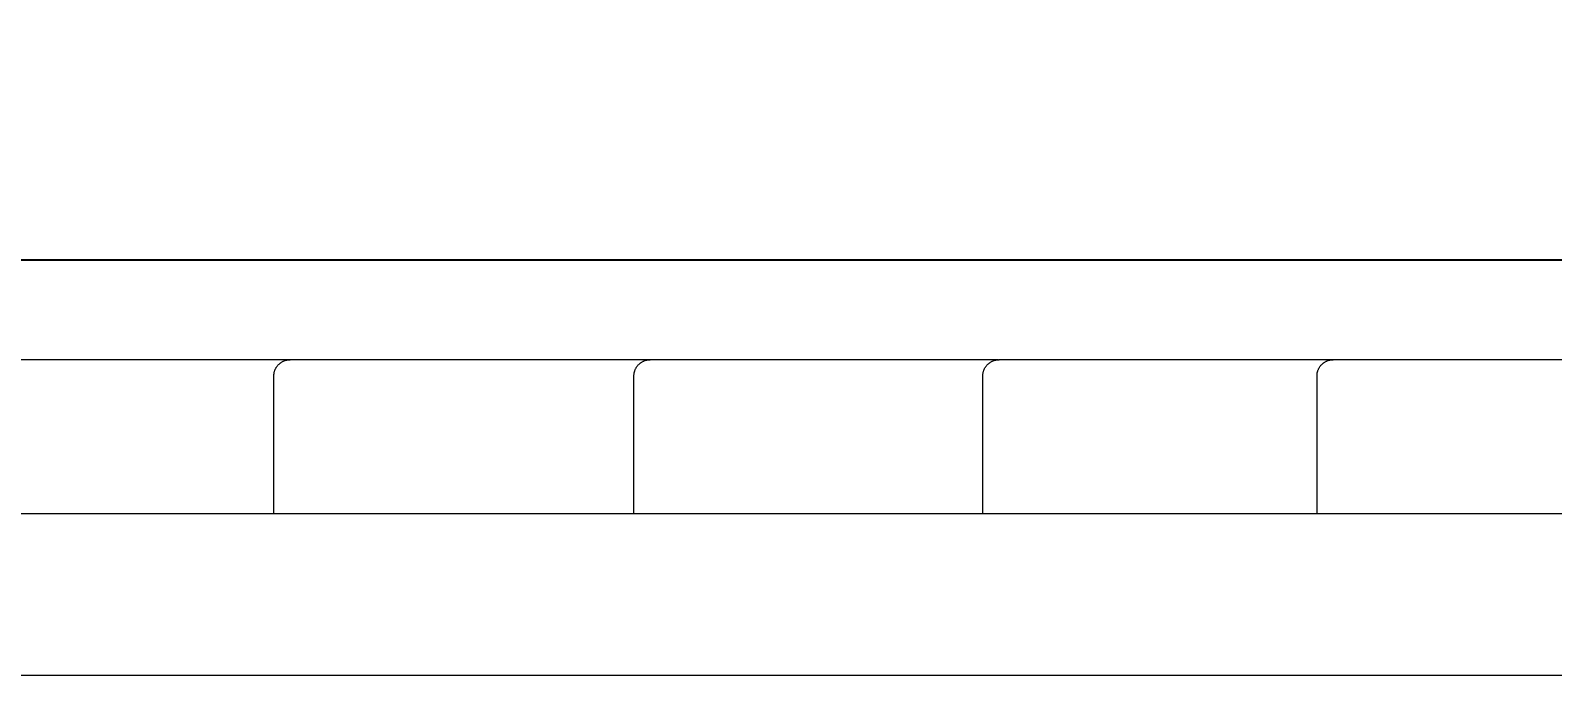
# Model space of a CAD drawing. Header units: millimetres. Extents: x -111 to 4919, y -143 to 3304.
# Drawn here: x 1230.9 to 1606.7, y 3144.6 to 3303.9 of the extents above; entities that cross this region are included whole.
import ezdxf

# ---------------------------------------------------------------- set-up
doc = ezdxf.new("R2010")
doc.units = ezdxf.units.MM
doc.layers.add('ZANO_R', color=7, linetype='Continuous', lineweight=0)
doc.layers.add('ZANO_W', color=1, linetype='Continuous', lineweight=0)
doc.styles.add('Arial', font='arial.ttf')
doc.styles.get("Standard").update_dxf_attribs({"font": 'ARIALUNI.TTF'})
doc.dimstyles.new('pl i ang', dxfattribs={"dimtxt": 50, "dimasz": 50, "dimexe": 1.25, "dimexo": 0.625, "dimgap": 10, "dimtad": 1, "dimtoh": 1, "dimtxsty": 'Standard', "dimcen": 2.5, "dimclrd": 1, "dimclre": 1, "dimclrt": 1, "dimadec": 0, "dimazin": 0, "dimtfac": 1, "dimtmove": 0, "dimatfit": 3, "dimfxl": 1, "dimarcsym": 1})

# ---------------------------------------------------------------- blocks, each defined once
blk = doc.blocks.new('*D396')
at = {"layer": 'ZANO_W', "color": 1, "lineweight": -2}
for p, q in [((130.84, 3228.59), (130.84, 3257.24)), ((2076.22, 3229.13), (2076.22, 3257.24)), ((170.84, 3247.24), (2036.22, 3247.24))]:
    blk.add_line(p, q, dxfattribs=at)
at = {"layer": 'ZANO_W', "color": 1}
for points in [[(170.84, 3253.9), (170.84, 3240.57), (130.84, 3247.24)], [(2036.22, 3240.57), (2036.22, 3253.9), (2076.22, 3247.24)]]:
    blk.add_solid(points, dxfattribs=at)
at = {"layer": 'ZANO_W', "color": 1, "insert": (1103.53, 3277.66), "char_height": 40, "attachment_point": 5, "style": 'Arial'}
blk.add_mtext('1945', dxfattribs=at)

msp = doc.modelspace()

# ---------------------------------------------------------------- linework, layer by layer
at = {"layer": 'ZANO_R'}
for p, q in [((1277.68, 3222.59), (1204.16, 3222.59)), ((1294.97, 3222.59), (1277.68, 3222.59)), ((1291.62, 3220.78), (1291.7, 3220.9)), ((1291.7, 3220.9), (1291.78, 3221.01)), ((1291.78, 3221.01), (1291.86, 3221.11)), ((1291.86, 3221.11), (1291.95, 3221.22)), ((1291.95, 3221.22), (1292.04, 3221.32)), ((1292.04, 3221.32), (1292.14, 3221.42)), ((1292.14, 3221.42), (1292.24, 3221.51)), ((1292.24, 3221.51), (1292.34, 3221.6)), ((1292.34, 3221.6), (1292.44, 3221.69)), ((1292.44, 3221.69), (1292.55, 3221.78)), ((1292.55, 3221.78), (1292.66, 3221.86)), ((1292.66, 3221.86), (1292.77, 3221.93)), ((1292.77, 3221.93), (1292.89, 3222.01)), ((1292.89, 3222.01), (1293.01, 3222.08)), ((1293.01, 3222.08), (1293.13, 3222.14)), ((1293.13, 3222.14), (1293.25, 3222.2)), ((1293.25, 3222.2), (1293.37, 3222.26)), ((1293.37, 3222.26), (1293.5, 3222.31)), ((1293.5, 3222.31), (1293.63, 3222.36)), ((1293.63, 3222.36), (1293.76, 3222.4)), ((1293.76, 3222.4), (1293.89, 3222.44)), ((1293.89, 3222.44), (1294.02, 3222.48)), ((1294.02, 3222.48), (1294.15, 3222.51)), ((1294.15, 3222.51), (1294.29, 3222.53)), ((1294.29, 3222.53), (1294.42, 3222.55)), ((1294.42, 3222.55), (1294.56, 3222.57)), ((1294.56, 3222.57), (1294.69, 3222.58)), ((1294.69, 3222.58), (1294.83, 3222.59)), ((1294.83, 3222.59), (1294.97, 3222.59)), ((1367.02, 3222.59), (1294.97, 3222.59)), ((1383.78, 3222.59), (1367.02, 3222.59)), ((1380.53, 3220.78), (1380.61, 3220.9)), ((1380.61, 3220.9), (1380.69, 3221.01)), ((1380.69, 3221.01), (1380.78, 3221.11)), ((1380.78, 3221.11), (1380.86, 3221.22)), ((1380.86, 3221.22), (1380.95, 3221.32)), ((1380.95, 3221.32), (1381.05, 3221.42)), ((1381.05, 3221.42), (1381.15, 3221.51)), ((1381.15, 3221.51), (1381.25, 3221.6)), ((1381.25, 3221.6), (1381.35, 3221.69)), ((1381.35, 3221.69), (1381.46, 3221.78)), ((1381.46, 3221.78), (1381.57, 3221.86)), ((1381.57, 3221.86), (1381.68, 3221.93)), ((1381.68, 3221.93), (1381.8, 3222.01)), ((1381.8, 3222.01), (1381.92, 3222.08)), ((1381.92, 3222.08), (1382.04, 3222.14)), ((1382.04, 3222.14), (1382.16, 3222.2)), ((1382.16, 3222.2), (1382.28, 3222.26)), ((1382.28, 3222.26), (1382.41, 3222.31)), ((1382.41, 3222.31), (1382.54, 3222.36)), ((1382.54, 3222.36), (1382.67, 3222.4)), ((1382.67, 3222.4), (1382.8, 3222.44)), ((1382.8, 3222.44), (1382.93, 3222.48)), ((1382.93, 3222.48), (1383.06, 3222.51)), ((1383.06, 3222.51), (1383.2, 3222.53)), ((1383.2, 3222.53), (1383.33, 3222.55)), ((1383.33, 3222.55), (1383.47, 3222.57)), ((1383.47, 3222.57), (1383.6, 3222.58)), ((1383.6, 3222.58), (1383.74, 3222.59)), ((1383.74, 3222.59), (1383.88, 3222.59)), ((1453.76, 3222.59), (1383.88, 3222.59)), ((1469.91, 3222.59), (1453.76, 3222.59)), ((1466.67, 3220.78), (1466.75, 3220.9)), ((1466.75, 3220.9), (1466.83, 3221.01)), ((1466.83, 3221.01), (1466.91, 3221.11)), ((1466.91, 3221.11), (1467, 3221.22)), ((1467, 3221.22), (1467.09, 3221.32)), ((1467.09, 3221.32), (1467.19, 3221.42)), ((1467.19, 3221.42), (1467.29, 3221.51)), ((1467.29, 3221.51), (1467.39, 3221.6)), ((1467.39, 3221.6), (1467.49, 3221.69)), ((1467.49, 3221.69), (1467.6, 3221.78)), ((1467.6, 3221.78), (1467.71, 3221.86)), ((1467.71, 3221.86), (1467.82, 3221.93)), ((1467.82, 3221.93), (1467.94, 3222.01)), ((1467.94, 3222.01), (1468.06, 3222.08)), ((1468.06, 3222.08), (1468.18, 3222.14)), ((1468.18, 3222.14), (1468.3, 3222.2)), ((1468.3, 3222.2), (1468.42, 3222.26)), ((1468.42, 3222.26), (1468.55, 3222.31)), ((1468.55, 3222.31), (1468.68, 3222.36)), ((1468.68, 3222.36), (1468.81, 3222.4)), ((1468.81, 3222.4), (1468.94, 3222.44)), ((1468.94, 3222.44), (1469.07, 3222.48)), ((1469.07, 3222.48), (1469.2, 3222.51)), ((1469.2, 3222.51), (1469.34, 3222.53)), ((1469.34, 3222.53), (1469.47, 3222.55)), ((1469.47, 3222.55), (1469.61, 3222.57)), ((1469.61, 3222.57), (1469.74, 3222.58)), ((1469.74, 3222.58), (1469.88, 3222.59)), ((1469.88, 3222.59), (1470.02, 3222.59)), ((1537.03, 3222.59), (1470.02, 3222.59)), ((1552.42, 3222.59), (1537.03, 3222.59)), ((1549.18, 3220.78), (1549.26, 3220.9)), ((1549.26, 3220.9), (1549.34, 3221.01)), ((1549.34, 3221.01), (1549.43, 3221.11)), ((1549.43, 3221.11), (1549.51, 3221.22)), ((1549.51, 3221.22), (1549.61, 3221.32)), ((1549.61, 3221.32), (1549.7, 3221.42)), ((1549.7, 3221.42), (1549.8, 3221.51)), ((1549.8, 3221.51), (1549.9, 3221.6)), ((1549.9, 3221.6), (1550.01, 3221.69)), ((1550.01, 3221.69), (1550.11, 3221.78)), ((1550.11, 3221.78), (1550.22, 3221.86)), ((1550.22, 3221.86), (1550.34, 3221.93)), ((1550.34, 3221.93), (1550.45, 3222.01)), ((1550.45, 3222.01), (1550.57, 3222.08)), ((1550.57, 3222.08), (1550.69, 3222.14)), ((1550.69, 3222.14), (1550.81, 3222.2)), ((1550.81, 3222.2), (1550.94, 3222.26)), ((1550.94, 3222.26), (1551.06, 3222.31)), ((1551.06, 3222.31), (1551.19, 3222.36)), ((1551.19, 3222.36), (1551.32, 3222.4)), ((1551.32, 3222.4), (1551.45, 3222.44)), ((1551.45, 3222.44), (1551.58, 3222.48)), ((1551.58, 3222.48), (1551.72, 3222.51)), ((1551.72, 3222.51), (1551.85, 3222.53)), ((1551.85, 3222.53), (1551.99, 3222.55)), ((1551.99, 3222.55), (1552.12, 3222.57)), ((1552.12, 3222.57), (1552.26, 3222.58)), ((1552.26, 3222.58), (1552.39, 3222.59)), ((1552.39, 3222.59), (1552.53, 3222.59)), ((1616.02, 3222.59), (1552.53, 3222.59)), ((1290.97, 3218.73), (1290.98, 3218.86)), ((1290.97, 3218.59), (1290.97, 3218.73)), ((1290.97, 3184.59), (1290.97, 3218.59)), ((1290.98, 3218.86), (1290.99, 3219)), ((1290.99, 3219), (1291.01, 3219.13)), ((1291.01, 3219.13), (1291.03, 3219.27)), ((1291.03, 3219.27), (1291.05, 3219.4)), ((1291.05, 3219.4), (1291.08, 3219.54)), ((1291.08, 3219.54), (1291.12, 3219.67)), ((1291.12, 3219.67), (1291.16, 3219.8)), ((1291.16, 3219.8), (1291.2, 3219.93)), ((1291.2, 3219.93), (1291.25, 3220.06)), ((1291.25, 3220.06), (1291.3, 3220.18)), ((1291.3, 3220.18), (1291.36, 3220.31)), ((1291.36, 3220.31), (1291.42, 3220.43)), ((1291.42, 3220.43), (1291.48, 3220.55)), ((1291.48, 3220.55), (1291.55, 3220.67)), ((1291.55, 3220.67), (1291.62, 3220.78)), ((1379.88, 3218.73), (1379.89, 3218.86)), ((1379.88, 3218.59), (1379.88, 3218.73)), ((1379.88, 3184.59), (1379.88, 3218.59)), ((1379.89, 3218.86), (1379.9, 3219)), ((1379.9, 3219), (1379.92, 3219.13)), ((1379.92, 3219.13), (1379.94, 3219.27)), ((1379.94, 3219.27), (1379.96, 3219.4)), ((1379.96, 3219.4), (1379.99, 3219.54)), ((1379.99, 3219.54), (1380.03, 3219.67)), ((1380.03, 3219.67), (1380.07, 3219.8)), ((1380.07, 3219.8), (1380.11, 3219.93)), ((1380.11, 3219.93), (1380.16, 3220.06)), ((1380.16, 3220.06), (1380.21, 3220.18)), ((1380.21, 3220.18), (1380.27, 3220.31)), ((1380.27, 3220.31), (1380.33, 3220.43)), ((1380.33, 3220.43), (1380.39, 3220.55)), ((1380.39, 3220.55), (1380.46, 3220.67)), ((1380.46, 3220.67), (1380.53, 3220.78)), ((1466.02, 3218.73), (1466.03, 3218.86)), ((1466.02, 3218.59), (1466.02, 3218.73)), ((1466.02, 3184.59), (1466.02, 3218.59)), ((1466.03, 3218.86), (1466.04, 3219)), ((1466.04, 3219), (1466.05, 3219.13)), ((1466.05, 3219.13), (1466.07, 3219.27)), ((1466.07, 3219.27), (1466.1, 3219.4)), ((1466.1, 3219.4), (1466.13, 3219.54)), ((1466.13, 3219.54), (1466.16, 3219.67)), ((1466.16, 3219.67), (1466.2, 3219.8)), ((1466.2, 3219.8), (1466.25, 3219.93)), ((1466.25, 3219.93), (1466.29, 3220.06)), ((1466.29, 3220.06), (1466.35, 3220.18)), ((1466.35, 3220.18), (1466.4, 3220.31)), ((1466.4, 3220.31), (1466.46, 3220.43)), ((1466.46, 3220.43), (1466.53, 3220.55)), ((1466.53, 3220.55), (1466.6, 3220.67)), ((1466.6, 3220.67), (1466.67, 3220.78)), ((1548.53, 3218.73), (1548.54, 3218.86)), ((1548.53, 3218.59), (1548.53, 3218.73)), ((1548.53, 3184.59), (1548.53, 3218.59)), ((1548.54, 3218.86), (1548.55, 3219)), ((1548.55, 3219), (1548.57, 3219.13)), ((1548.57, 3219.13), (1548.59, 3219.27)), ((1548.59, 3219.27), (1548.61, 3219.4)), ((1548.61, 3219.4), (1548.64, 3219.54)), ((1548.64, 3219.54), (1548.68, 3219.67)), ((1548.68, 3219.67), (1548.72, 3219.8)), ((1548.72, 3219.8), (1548.76, 3219.93)), ((1548.76, 3219.93), (1548.81, 3220.06)), ((1548.81, 3220.06), (1548.86, 3220.18)), ((1548.86, 3220.18), (1548.92, 3220.31)), ((1548.92, 3220.31), (1548.98, 3220.43)), ((1548.98, 3220.43), (1549.04, 3220.55)), ((1549.04, 3220.55), (1549.11, 3220.67)), ((1549.11, 3220.67), (1549.18, 3220.78)), ((453.01, 3184.59), (1754.09, 3184.59)), ((1754.09, 3144.59), (453.01, 3144.59))]:
    msp.add_line(p, q, dxfattribs=at)

# ---------------------------------------------------------------- dimensions: what is measured, and where the dimension line sits
at = {"layer": 'ZANO_W'}
dim = msp.add_linear_dim(base=(2076.22, 3247.24), p1=(130.84, 3218.59), p2=(2076.22, 3219.13), dimstyle='pl i ang', override={"dimtxt": 40, "dimasz": 40, "dimexe": 10, "dimexo": 10, "dimtoh": 0, "dimdec": 0, "dimtxsty": 'Arial', "dimtdec": 0, "dimtmove": 1}, dxfattribs=at)
dim.commit()
dim.dimension.update_dxf_attribs({"geometry": '*D396', "text_midpoint": (1103.53, 3277.66)})

doc.saveas('drawing.dxf')
